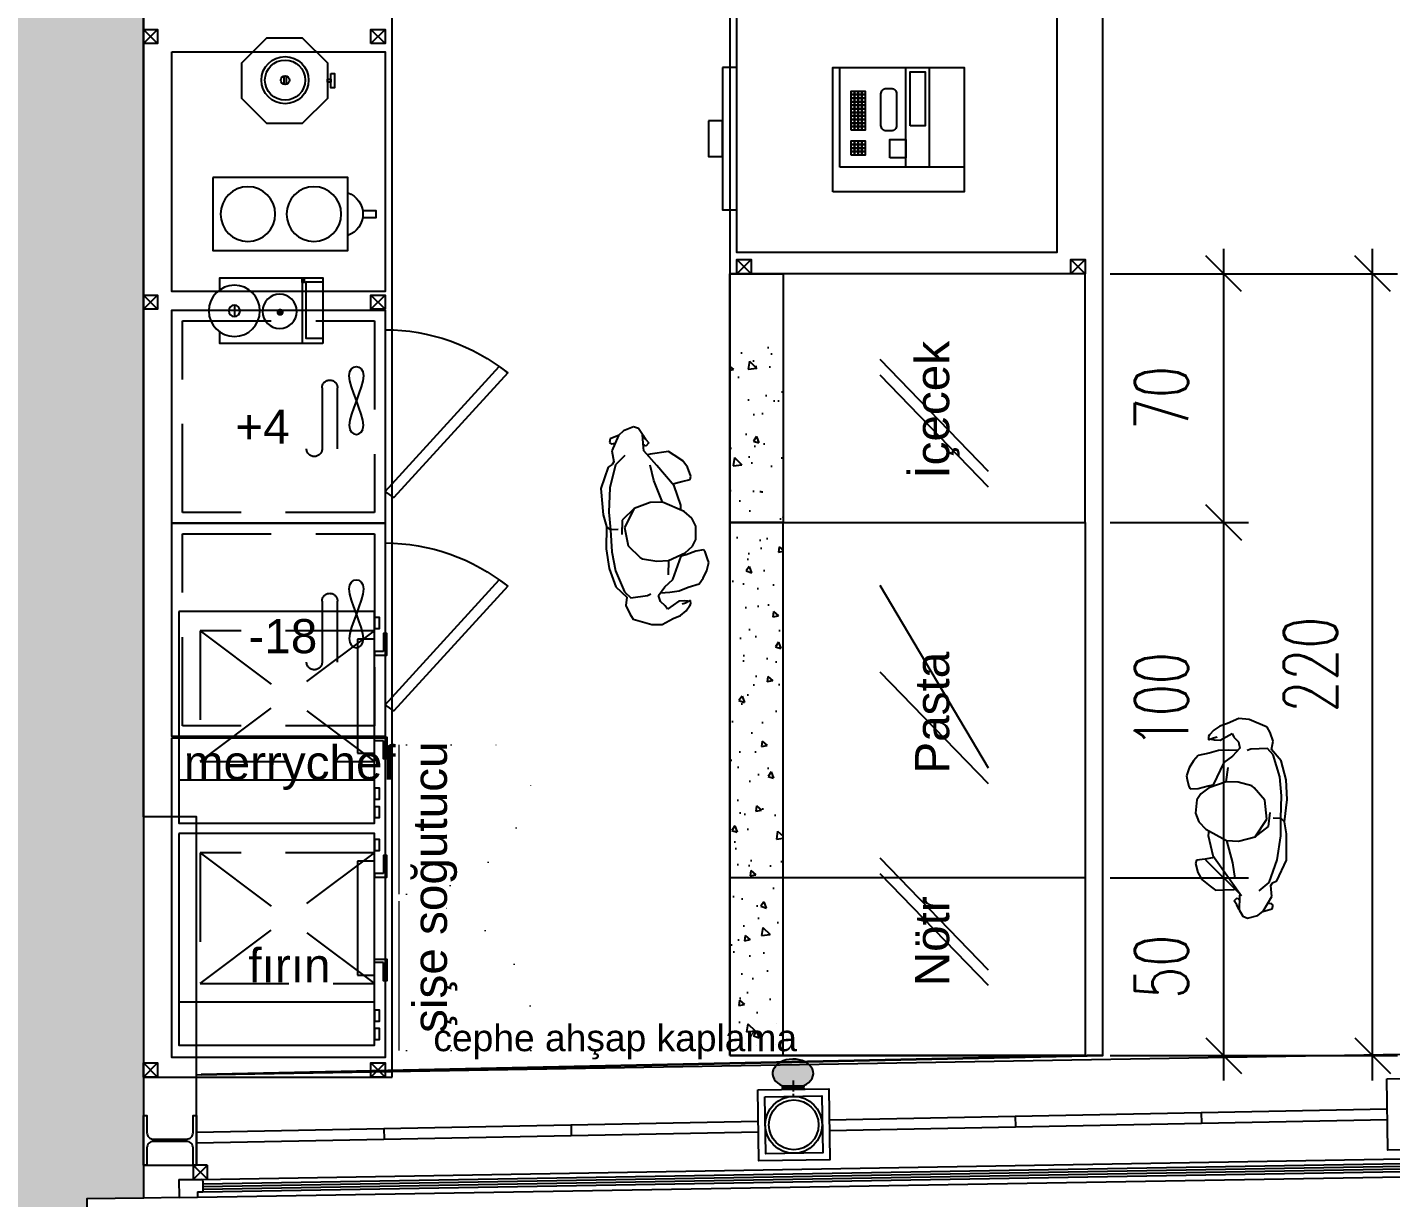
# Model space of a CAD drawing. Header units: centimetres. Extents: x -170347 to -168367, y -82915 to -78980.
# Drawn here: x -169873 to -169489.4, y -80119.8 to -79790.5 of the extents above; entities that cross this region are included whole.
import ezdxf

# ---------------------------------------------------------------- set-up
doc = ezdxf.new("R2010")
doc.units = ezdxf.units.CM
doc.header["$LTSCALE"] = 50
doc.header["$PDMODE"] = 34
for name, pattern in [('CENTER', [2, 1.25, -0.25, 0.25, -0.25]), ('DASHED', [0.75, 0.5, -0.25]), ('DOT', [0.25, 0, -0.25]), ('HIDDENX2', [19.05, 12.7, -6.35])]:
    doc.linetypes.add(name, pattern=pattern)
doc.layers.get('0').update_dxf_attribs({"color": 161, "lineweight": 35})
for name, color, linetype in [('-DWG_ANA', 7, 'Continuous'), ('14.022_PLAN_+51.00$0$YPM_DVR_GB 20cm', 56, 'Continuous'), ('255', 255, 'Continuous'), ('CAM', 134, 'Continuous'), ('FURN_LIGHTING', 3, 'Continuous'), ('GF$0$PROFILE', 5, 'Continuous'), ('GF$0$VIEW', 153, 'Continuous'), ('GF$0$WALL_SECTION', 1, 'Continuous'), ('GF$0$WIN_GLASS', 4, 'Continuous'), ('Kıtc-002 Çizgi', 7, 'Continuous'), ('Kıtc-006 Yazı 001', 1, 'Continuous'), ('Kıtc-040 Detay', 7, 'Continuous'), ('S2000-002 Çizgi', 7, 'Continuous'), ('tertip - peyzaj', 96, 'Continuous'), ('wall', 255, 'Continuous'), ('WOOD_CLADDING', 44, 'Continuous')]:
    doc.layers.add(name, color=color, linetype=linetype)
for name, color, linetype, lineweight in [('-DWG_DETAY1', 7, 'Continuous', 9), ('-DWG_DETAY4', 7, 'DOT', 18), ('ARK_AHŞAP', 45, 'Continuous', 15), ('ARK_MERDİVENLER', 133, 'Continuous', 5), ('gp_notlar', 6, 'Continuous', 35), ('HATCH DOSEME', 8, 'Continuous', 20)]:
    doc.layers.add(name, color=color, linetype=linetype, lineweight=lineweight)
doc.styles.add('GP_A_104_0.00_REV09$0$TRdimension', font='simplex.shx', dxfattribs={"width": 0.7})
doc.styles.get("Standard").update_dxf_attribs({"font": 'arial.ttf'})
doc.dimstyles.new('GP_A_104_0.00_REV09$0$tr-100', dxfattribs={"dimscale": 100, "dimtxt": 0.15, "dimasz": 0.1, "dimexe": 0.07, "dimexo": 0.07, "dimgap": 0.1, "dimtad": 1, "dimdec": 0, "dimrnd": 0.5, "dimzin": 0, "dimdsep": 46, "dimtxsty": 'GP_A_104_0.00_REV09$0$TRdimension', "dimblk": 'GP_A_104_0.00_REV09$0$_Oblique', "dimcen": 0.2, "dimdle": 0.07, "dimadec": 0, "dimazin": 0, "dimtfac": 1, "dimtdec": 0, "dimtmove": 2, "dimatfit": 3, "dimldrblk": 'GP_A_104_0.00_REV09$0$_Oblique', "dimfxl": 1, "dimtolj": 1, "dimtzin": 0, "dimarcsym": 0})

# ---------------------------------------------------------------- blocks, each defined once
blk = doc.blocks.new('cfcfcfcfc')
for p, q in [((220725.95, -32182.87), (220733.39, -32182.48)), ((220733.39, -32182.48), (220736.78, -32182.96)), ((220736.78, -32182.96), (220742.96, -32181.97)), ((220742.96, -32181.97), (220748.54, -32182.02)), ((220748.54, -32182.02), (220753.96, -32183.21)), ((220719.73, -32186.97), (220720.27, -32185.76)), ((220719.9, -32187.92), (220726.13, -32185.4)), ((220720.27, -32185.76), (220725.95, -32182.87)), ((220726.13, -32185.4), (220732.82, -32184.14)), ((220732.82, -32184.14), (220737.82, -32183.94)), ((220737.82, -32183.94), (220736.78, -32182.96)), ((220737.82, -32183.94), (220744.06, -32183.48)), ((220738.01, -32186.09), (220737.82, -32183.94)), ((220744.06, -32183.48), (220749.41, -32183.76)), ((220749.41, -32183.76), (220755.68, -32185.37)), ((220753.96, -32183.21), (220757.21, -32185.81)), ((220755.68, -32185.37), (220757.54, -32186.92)), ((220757.21, -32185.81), (220759.54, -32185.27)), ((220759.54, -32185.27), (220762.03, -32185.97)), ((220762.03, -32185.97), (220763.6, -32186.72)), ((220710.72, -32191.49), (220711.86, -32189.91)), ((220711.76, -32190.05), (220712.42, -32187.41)), ((220711.86, -32189.91), (220715.91, -32187.4)), ((220712.42, -32187.41), (220713.48, -32187.12)), ((220713.48, -32187.12), (220713.95, -32187.65)), ((220713.95, -32187.65), (220713.87, -32188.64)), ((220715.91, -32187.4), (220719.01, -32187.54)), ((220717.66, -32190.89), (220719.9, -32187.92)), ((220719.01, -32187.54), (220719.73, -32186.97)), ((220732.82, -32191.37), (220735.63, -32187.55)), ((220732.82, -32191.37), (220737.74, -32187.9)), ((220735.63, -32187.55), (220739.53, -32186.9)), ((220737.74, -32187.9), (220743.03, -32188.23)), ((220743.03, -32188.23), (220746.69, -32191.13)), ((220757.54, -32186.92), (220757.57, -32191.65)), ((220763.6, -32186.72), (220765.87, -32191.71)), ((220710.04, -32194.43), (220710.72, -32191.49)), ((220731.79, -32196.08), (220732.82, -32191.37)), ((220746.69, -32191.13), (220747.21, -32191.69)), ((220747.21, -32191.69), (220748.4, -32195.57)), ((220757.57, -32191.65), (220757.22, -32192.69)), ((220765.87, -32191.71), (220766.29, -32194.64)), ((220710.72, -32195.72), (220710.04, -32194.43)), ((220712.55, -32196.65), (220710.72, -32195.72)), ((220716.24, -32196.41), (220712.55, -32196.65)), ((220712.55, -32196.65), (220713.95, -32197.3)), ((220713.95, -32197.3), (220715.1, -32198.01)), ((220715.1, -32198.01), (220715.89, -32197.13)), ((220715.89, -32197.13), (220715.25, -32196.46)), ((220717.13, -32196.35), (220716.24, -32196.41)), ((220721.71, -32199.36), (220717.13, -32196.35)), ((220718.27, -32203.17), (220718.29, -32197.97)), ((220718.29, -32197.97), (220718.43, -32197.21)), ((220725.8, -32197.99), (220721.34, -32197.51)), ((220732.12, -32199.48), (220725.8, -32197.99)), ((220732.12, -32199.48), (220731.79, -32196.08)), ((220748.4, -32195.57), (220748.63, -32198.89)), ((220755.84, -32196.85), (220754.1, -32199.32)), ((220758, -32194.72), (220755.84, -32196.85)), ((220757.37, -32195.35), (220757.51, -32198.02)), ((220757.51, -32198.02), (220757.57, -32200.7)), ((220759.79, -32195.03), (220758, -32194.72)), ((220761.12, -32196.22), (220759.79, -32195.03)), ((220760.41, -32200.14), (220762.16, -32196.71)), ((220762.16, -32196.71), (220761.12, -32196.22)), ((220765.03, -32197.92), (220764.41, -32200.08)), ((220766.29, -32194.64), (220765.03, -32197.92)), ((220728.05, -32203.45), (220721.71, -32199.36)), ((220735.6, -32205.2), (220732.12, -32199.48)), ((220748.63, -32198.89), (220747.18, -32203.81)), ((220754.1, -32199.32), (220747.99, -32202.58)), ((220748.63, -32198.89), (220752.64, -32198.19)), ((220757.57, -32200.7), (220756.86, -32203.33)), ((220760.56, -32201.83), (220760.41, -32200.14)), ((220760.79, -32202.66), (220760.56, -32201.83)), ((220760.79, -32203.02), (220761.2, -32201.95)), ((220761.2, -32201.95), (220761.39, -32200.94)), ((220763.35, -32201.83), (220762.05, -32203.07)), ((220764.41, -32200.08), (220763.35, -32201.83)), ((220719.53, -32204.62), (220718.27, -32203.17)), ((220721.43, -32206.8), (220719.53, -32204.62)), ((220727.17, -32205.71), (220726.94, -32208.16)), ((220727.48, -32203.09), (220727.17, -32205.71)), ((220733.77, -32204.54), (220728.05, -32203.45)), ((220735.09, -32204.35), (220733.77, -32204.54)), ((220737.75, -32207.08), (220735.6, -32205.2)), ((220747.18, -32203.81), (220745.57, -32206.15)), ((220747.09, -32206.86), (220747.73, -32204.04)), ((220747.99, -32202.58), (220747.52, -32202.65)), ((220747.73, -32204.04), (220747.99, -32202.58)), ((220756.86, -32203.33), (220756.39, -32206.48)), ((220760.68, -32203.4), (220760.79, -32203.02)), ((220761.57, -32203.4), (220760.68, -32203.4)), ((220762.05, -32203.07), (220761.57, -32203.4)), ((220723.43, -32207.88), (220721.43, -32206.8)), ((220726.08, -32208.45), (220723.43, -32207.88)), ((220726.94, -32208.16), (220726.08, -32208.45)), ((220740.21, -32207.84), (220737.75, -32207.08)), ((220743.91, -32207.34), (220740.21, -32207.84)), ((220745.57, -32206.15), (220743.91, -32207.34)), ((220747.11, -32209.07), (220747.09, -32206.86)), ((220747.74, -32209.48), (220747.11, -32209.07)), ((220749.72, -32209.8), (220747.74, -32209.48)), ((220752.98, -32209.19), (220750.82, -32210.02)), ((220754.96, -32207.88), (220752.98, -32209.19)), ((220756.39, -32206.48), (220754.96, -32207.88)), ((220750.82, -32210.02), (220749.72, -32209.8))]:
    blk.add_line(p, q)
blk = doc.blocks.new('A$C7D3E0BDF')
at = {"layer": '255'}
h = blk.add_hatch(color=256, dxfattribs=at)
edge = h.paths.add_edge_path()
edge.add_ellipse((-4.45, 0), major_axis=(0, 5.75), ratio=0.703601, start_angle=-58.5636, end_angle=238.5636)
edge.add_line((-1, -3), (-1, 3))
h.paths.add_polyline_path([(-0.6, 0), (-1, 0), (-1, -3), (-0.6, -3)])
h.paths.add_polyline_path([(-0.4, 0), (-0.6, 0), (-0.6, -1.5), (-0.4, -1.5)])
h.paths.add_polyline_path([(0, 0), (-0.4, 0), (-0.4, -1.5), (-0.4, -3), (0, -3)])
h.paths.add_polyline_path([(0, 3), (-0.4, 3), (-0.4, 0), (0, 0)])
h.paths.add_polyline_path([(-0.4, 1.5), (-0.6, 1.5), (-0.6, 0), (-0.4, 0)])
h.paths.add_polyline_path([(-0.6, 1.5), (-0.6, 3), (-1, 3), (-1, 0), (-0.6, 0)])
at = {"layer": 'FURN_LIGHTING', "color": 253, "linetype": 'CENTER', "ltscale": 0.05}
blk.add_lwpolyline([(-2.5, 0), (2.5, 0)], dxfattribs=at)
at = {"layer": 'FURN_LIGHTING'}
for points in [[(-1, 3), (-0.6, 3), (-0.6, -3), (-1, -3)], [(-0.6, 1.5), (-0.4, 1.5), (-0.4, -1.5), (-0.6, -1.5)], [(-0.4, 3), (0, 3), (0, -3), (-0.4, -3)]]:
    blk.add_lwpolyline(points, close=True, dxfattribs=at)
blk.add_ellipse((-4.45, 0), major_axis=(0, 5.75), ratio=0.703601, start_param=-1.022128, end_param=4.16372, dxfattribs=at)
blk = doc.blocks.new('ghg')
at = {"layer": 'HATCH DOSEME'}
h = blk.add_hatch(dxfattribs=at)
h.set_pattern_fill('ANSI33', color=252, scale=2, style=0)
h.set_pattern_definition([(45, (13808.468, 1662.455), (-8.9802561, 8.9802561), []), (45, (13817.448, 1662.455), (-8.9802561, 8.9802561), [6.35, -3.175])])
h.paths.add_polyline_path([(-173688.59, -79435.97), (-173703.41, -79435.97), (-173703.41, -79450.97), (-173688.59, -79450.97)], flags=17)
edge = h.paths.add_edge_path()
edge.add_line((-173598.21, -79363), (-173447.7, -79362.76))
edge.add_line((-173447.7, -79362.76), (-173447.59, -79429.17))
edge.add_line((-173447.59, -79429.17), (-173608.59, -79429.17))
edge.add_line((-173608.59, -79429.17), (-173608.59, -79654.17))
edge.add_line((-173608.59, -79654.17), (-173688.59, -79654.17))
edge.add_line((-173688.59, -79654.17), (-173688.59, -79435.97))
edge.add_line((-173688.59, -79435.97), (-174228.41, -79435.97))
edge.add_line((-174228.41, -79435.97), (-174228.41, -80119.95))
edge.add_line((-174228.41, -80119.95), (-174244.35, -80120.13))
edge.add_line((-174244.35, -80120.13), (-174244.27, -80130.1))
edge.add_line((-174244.27, -80130.1), (-174281.27, -80130.39))
edge.add_line((-174281.27, -80130.39), (-174281.35, -80120.4))
edge.add_line((-174281.35, -80120.4), (-174299.85, -80120.53))
edge.add_line((-174299.85, -80120.53), (-174299.81, -80125.05))
edge.add_line((-174299.81, -80125.05), (-174302.84, -80125.07))
edge.add_line((-174302.84, -80125.07), (-174302.85, -80123.91))
edge.add_arc((-174302.98, -80123.88), 0.137, 346.9212, 501.7139)
edge.add_arc((-174305.75, -80121.69), 3.4, 204.2671, 321.7139, ccw=False)
edge.add_line((-174308.85, -80123.08), (-174310.35, -80123.09))
edge.add_arc((-174311.83, -80124.15), 1.83, 35.6871, 123.1606)
edge.add_line((-174312.83, -80122.62), (-174312.85, -80120.62))
edge.add_line((-174312.85, -80120.62), (-174317.85, -80120.49))
edge.add_line((-174317.85, -80120.49), (-174317.51, -80107.5))
edge.add_line((-174317.51, -80107.5), (-174312.51, -80107.63))
edge.add_line((-174312.51, -80107.63), (-174312.52, -80101.69))
edge.add_line((-174312.52, -80101.69), (-174304.4, -80101.67))
edge.add_line((-174304.4, -80101.67), (-174304.54, -80046.58))
edge.add_line((-174304.54, -80046.58), (-174295.54, -80046.56))
edge.add_line((-174295.54, -80046.56), (-174295.82, -79934.45))
edge.add_line((-174295.82, -79934.45), (-174270.82, -79934.39))
edge.add_line((-174270.82, -79934.39), (-174271.18, -79789.79))
edge.add_line((-174271.18, -79789.79), (-174296.18, -79789.85))
edge.add_line((-174296.18, -79789.85), (-174297.33, -79362.97))
edge.add_line((-174297.33, -79362.97), (-174003.49, -79361.79))
edge.add_line((-174003.49, -79361.79), (-173902.25, -79361.98))
edge.add_line((-173902.25, -79361.98), (-173598.21, -79363))
at = {"layer": 'GF$0$PROFILE'}
for p, q in [((-174210.41, -80110.67), (-174214.41, -80110.68)), ((-174214.41, -80110.68), (-174214.39, -80114.68)), ((-174214.41, -80110.68), (-174210.39, -80114.67)), ((-174210.39, -80110.67), (-174214.39, -80114.68)), ((-174210.39, -80114.67), (-174210.39, -80110.67)), ((-174210.39, -80114.67), (-174210.39, -80110.67)), ((-174218.39, -80114.74), (-174212.15, -80114.71)), ((-174218.39, -80114.74), (-174218.34, -80119.74)), ((-174214.39, -80114.68), (-174210.39, -80114.67)), ((-174211.65, -80115.21), (-174211.64, -80118.21)), ((-174218.37, -80119.74), (-174213.13, -80119.72)), ((-174213.14, -80118.22), (-174211.64, -80118.21)), ((-174213.14, -80118.22), (-174213.13, -80119.72))]:
    blk.add_line(p, q, dxfattribs=at)
blk.add_lwpolyline([(-174225.61, -80103.36), (-174216.21, -80103.35, 0.414214), (-174214.41, -80101.55), (-174214.41, -80096.68), (-174213.41, -80096.68), (-174213.41, -80110.68), (-174214.41, -80110.68), (-174214.41, -80105.8, 0.414214), (-174216.21, -80104), (-174225.61, -80104.01, 0.414214), (-174227.41, -80105.81), (-174227.41, -80110.68), (-174228.41, -80110.68), (-174228.41, -80096.68), (-174227.41, -80096.68), (-174227.41, -80101.56, 0.414214), (-174225.61, -80103.36)], format="xyb", dxfattribs=at)
for radius in [8, 7]:
    blk.add_circle((-174045.41, -80099.34), radius, dxfattribs=at)
blk.add_arc((-174212.15, -80115.21), 0.5, 0.3003, 90.3003, dxfattribs=at)
at = {"layer": 'GF$0$VIEW'}
for p, q in [((-174213.41, -80085.23), (-173702.55, -80076.51)), ((-174212.14, -80114.71), (-173703.89, -80106.04)), ((-174211.64, -80118.21), (-173704.24, -80109.55)), ((-174213.14, -80119.67), (-173702.72, -80111.03))]:
    blk.add_line(p, q, dxfattribs=at)
at = {"layer": 'GF$0$WALL_SECTION'}
for points in [[(-174228.41, -79435.97), (-174228.41, -80119.95), (-174244.35, -80120.13), (-174244.27, -80130.1), (-174281.27, -80130.39)], [(-174218.34, -80119.74), (-174228.41, -80119.95)]]:
    blk.add_lwpolyline(points, dxfattribs=at)
blk.add_lwpolyline([(-174228.41, -80012.68), (-174228.41, -80110.68), (-174213.41, -80110.68), (-174213.41, -80012.68)], close=True, dxfattribs=at)
at = {"layer": 'GF$0$WIN_GLASS'}
for p, q in [((-174211.65, -80115.9), (-173704.25, -80107.3)), ((-174211.64, -80116.65), (-173704.23, -80108.05)), ((-174211.64, -80117.4), (-173704.22, -80108.8))]:
    blk.add_line(p, q, dxfattribs=at)
at = {"layer": 'WOOD_CLADDING'}
for points in [[(-173878.56, -80086.44), (-173858.56, -80086.09), (-173858.21, -80106.09), (-173878.21, -80106.43)], [(-174055.55, -80089.51), (-174035.56, -80089.17), (-174035.21, -80109.16), (-174055.21, -80109.51)], [(-174053.52, -80091.48), (-174037.52, -80091.2), (-174037.24, -80107.2), (-174053.24, -80107.48)]]:
    blk.add_lwpolyline(points, close=True, dxfattribs=at)
for points in [[(-174035.41, -80097.93), (-173878.41, -80094.85)], [(-174035.35, -80100.93), (-173878.36, -80097.85)], [(-173983.07, -80096.9), (-173983.01, -80099.9)], [(-173930.74, -80095.87), (-173930.68, -80098.87)], [(-174213.41, -80101.42), (-174055.4, -80098.32)], [(-174213.41, -80104.42), (-174055.35, -80101.32)], [(-174160.74, -80100.38), (-174160.68, -80103.38)], [(-174108.07, -80099.35), (-174108.01, -80102.35)]]:
    blk.add_lwpolyline(points, dxfattribs=at)
at = {"layer": 'FURN_LIGHTING', "rotation": 270.9964554708736}
blk.add_blockref('A$C7D3E0BDF', (-174045.56, -80089.34), dxfattribs=at)
blk = doc.blocks.new('P_SHRUB_PLAN1')
at = {"color": 0}
for p in [(-0.001113, 0.449977), (-0.451367, 0.072169), (0.449141, 0.072169), (0.078279, -0.457477)]:
    blk.add_line(p, (-0.001113, -0.007223), dxfattribs=at)
for centre, radius, start, end in [((-0.193084, 0.281484), 0.052596, 139.742007, 258.747542), ((-0.121859, 0.323097), 0.11437, 184.618037, 228.21065), ((-0.133306, 0.189628), 0.146156, 25.248907, 95.393712), ((-0.210307, 0.098434), 0.245011, 31.371195, 75.036567), ((-0.08617, 0.345449), 0.105526, 36.289967, 99.624326), ((-0.171752, 0.221892), 0.237522, 44.076284, 73.379359), ((-0.08617, 0.283075), 0.105526, 36.289967, 99.624326), ((-0.171752, 0.159517), 0.237522, 44.076282, 73.379358), ((0.083944, 0.345449), 0.105526, 80.375674, 143.710034), ((0.169526, 0.221892), 0.237522, 106.620646, 135.923715), ((0.083944, 0.283075), 0.105526, 80.375674, 143.710034), ((0.169526, 0.159517), 0.237522, 106.620647, 135.923717), ((0.13108, 0.189628), 0.146156, 84.606282, 154.751105), ((0.208081, 0.098434), 0.245011, 104.963429, 148.628796), ((-0.363197, -0.029747), 0.105526, 116.289965, 179.624331), ((-0.256378, -0.135484), 0.237522, 124.076277, 153.379343), ((-0.333657, 0.137783), 0.105526, 160.375671, 223.710032), ((-0.197115, 0.20061), 0.237522, 186.620658, 215.923727), ((-0.30177, -0.040578), 0.105526, 116.289965, 179.624331), ((-0.194951, -0.146315), 0.237522, 124.076277, 153.379343), ((-0.27223, 0.126952), 0.105526, 160.375671, 223.710032), ((-0.135689, 0.189778), 0.237522, 186.620658, 215.923727), ((-0.217928, -0.103224), 0.146156, 105.248915, 175.393726), ((-0.141491, -0.194891), 0.245011, 111.371192, 155.03658), ((-0.172018, 0.157145), 0.146156, 164.606273, 234.751089), ((-0.068838, 0.21714), 0.245011, 184.963421, 228.628794), ((-0.136026, -0.117666), 0.146156, 105.248914, 175.393726), ((-0.059588, -0.209333), 0.245011, 111.371193, 155.036578), ((-0.090116, 0.142703), 0.146156, 164.606273, 234.751089), ((0.013064, 0.202698), 0.245011, 184.963421, 228.628793), ((-0.067742, -0.138818), 0.142476, 83.425939, 183.634578), ((-0.003596, -0.210194), 0.215548, 101.666457, 163.187794), ((-0.142279, 0.035543), 0.142476, 3.425938, 103.634574), ((-0.201432, -0.040023), 0.215548, 21.666462, 83.187793), ((-0.018716, 0.139225), 0.142476, 156.365422, 256.574061), ((0.065974, 0.184358), 0.215548, 176.812207, 238.33355), ((-0.133306, 0.106463), 0.146156, 25.248907, 95.393712), ((-0.210307, 0.015268), 0.245011, 31.371196, 75.036566), ((-0.089129, -0.024361), 0.051462, 114.225754, 255.127894), ((-0.048205, -0.012618), 0.071323, 150.439781, 228.669432), ((0.140053, 0.035543), 0.142476, 76.36542, 176.574065), ((0.13108, 0.106463), 0.146156, 84.606282, 154.751105), ((0.199206, -0.040023), 0.215548, 96.812207, 158.333538), ((0.208081, 0.015268), 0.245011, 104.96343, 148.628796), ((-0.0682, 0.184358), 0.215548, 301.666479, 3.187789), ((0.00137, -0.210194), 0.215548, 16.81221, 78.33354), ((0.065516, -0.138818), 0.142476, 356.365422, 96.57406), ((0.016489, 0.139225), 0.142476, 283.42594, 23.634579), ((-0.01529, 0.202698), 0.245011, 311.371195, 355.036565), ((0.057362, -0.209333), 0.245011, 24.963434, 68.628805), ((0.08789, 0.142703), 0.146156, 305.248914, 15.393715), ((0.1338, -0.117666), 0.146156, 4.606286, 74.751092), ((0.301709, 0.190722), 0.105526, 80.375678, 143.710037), ((0.387291, 0.067164), 0.237522, 106.620647, 135.923716), ((0.066612, 0.21714), 0.245011, 311.371194, 355.036565), ((0.139264, -0.194891), 0.245011, 24.963435, 68.628805), ((0.169792, 0.157145), 0.146156, 305.248912, 15.393715), ((0.215702, -0.103224), 0.146156, 4.606286, 74.751091), ((0.133462, 0.189778), 0.237522, 324.076301, 353.379371), ((0.192725, -0.146315), 0.237522, 26.620644, 55.923717), ((0.270004, 0.126952), 0.105526, 316.289968, 19.624329), ((0.299544, -0.040578), 0.105526, 0.375673, 63.710035), ((0.194889, 0.20061), 0.237522, 324.076301, 353.379371), ((0.331431, 0.137783), 0.105526, 316.289968, 19.624329), ((-0.313427, -0.136853), 0.052596, 139.742002, 258.747542), ((-0.242203, -0.09524), 0.11437, 184.618034, 228.210652), ((-0.204545, -0.154045), 0.052596, 139.742013, 258.747542), ((-0.13332, -0.112432), 0.11437, 184.618034, 228.210652), ((0.21135, -0.453117), 0.493926, 115.477216, 156.658502), ((-0.165763, -0.220475), 0.052127, 167.057738, 302.853249), ((-0.165763, -0.294973), 0.052127, 167.057722, 302.853249), ((-0.134783, -0.067401), 0.07947, 144.986544, 244.403375), ((-0.135765, -0.191093), 0.073192, 185.184482, 268.653962), ((-0.135765, -0.265591), 0.073192, 185.184493, 268.653962), ((0.026737, 0.008335), 0.228603, 187.575873, 215.894164), ((-0.105353, -0.171336), 0.070016, 138.874425, 278.976266), ((-0.044516, -0.137717), 0.114256, 173.753633, 244.097057), ((-0.204085, -0.009706), 0.215548, 286.81224, 348.333528), ((-0.132709, -0.073852), 0.142476, 266.36541, 6.574061), ((0.00897, -0.110067), 0.118428, 161.447682, 239.367231), ((-0.203223, -0.065698), 0.245011, 294.963439, 338.628814), ((-0.111556, -0.142136), 0.146156, 274.60628, 344.751092), ((0.289195, -0.029824), 0.386217, 185.400745, 208.139032), ((-0.188782, -0.1476), 0.245011, 294.96344, 338.628812), ((-0.097115, -0.224038), 0.146156, 274.60628, 344.751097), ((0.145335, -0.024825), 0.142476, 193.42593, 293.634586), ((0.190467, 0.059864), 0.215548, 211.666456, 273.187785), ((0.208808, 0.006954), 0.245011, 221.371199, 265.036558), ((0.148813, -0.096226), 0.146156, 215.248903, 285.393714), ((0.22325, -0.074948), 0.245011, 221.371198, 265.036558), ((0.163254, -0.178128), 0.146156, 215.248903, 285.393714), ((0.27683, -0.255539), 0.052596, 101.252458, 220.258004), ((0.348054, -0.297152), 0.11437, 131.789348, 175.381978), ((0.395831, 0.071846), 0.237522, 234.076263, 263.37936), ((0.333004, -0.064695), 0.105526, 226.28996, 289.624336), ((-0.140206, -0.20106), 0.237522, 296.620636, 325.923704), ((-0.034469, -0.30788), 0.105526, 270.375661, 333.710016), ((-0.129375, -0.262487), 0.237522, 296.620637, 325.923705), ((-0.023637, -0.369306), 0.105526, 270.375661, 333.710016), ((0.195888, -0.141798), 0.237522, 234.076264, 263.37936), ((0.133062, -0.27834), 0.105526, 226.289964, 289.624336), ((0.206719, -0.203225), 0.237522, 234.076265, 263.37936), ((0.143893, -0.339766), 0.105526, 226.289963, 289.624336)]:
    blk.add_arc(centre, radius, start, end, dxfattribs=at)
blk = doc.blocks.new('BİTKİ2')
at = {"xscale": 24.57000000000016, "yscale": 24.57000000000016, "zscale": 24.57000000000016}
for p in [(12.22, 22), (-8.9, 18.49), (17.49, 0.91), (-28.25, -6.13), (-3.62, -4.37), (8.7, -16.68), (-14.17, -21.95)]:
    blk.add_blockref('P_SHRUB_PLAN1', p, dxfattribs=at)
blk = doc.blocks.new('A$C14D17327')
at = {"layer": 'Kıtc-002 Çizgi', "color": 1, "elevation": 0}
blk.add_lwpolyline([(0, 4), (4, 4), (4, 0), (0, 0)], close=True, dxfattribs=at)
for points in [[(0, 4), (4, 0)], [(0, 0), (4, 4)]]:
    blk.add_lwpolyline(points, dxfattribs=at)
blk = doc.blocks.new('A$C290C7E64')
at = {"layer": 'Kıtc-002 Çizgi'}
for points in [[(0, 0), (35, 0), (35, 37), (0, 37)], [(7, 2), (35, 2), (35, 37), (7, 37)], [(18.58, 21.8), (33.83, 21.8), (33.83, 26.01), (18.58, 26.01)], [(9.63, 16.02), (14.71, 16.02), (14.71, 20.57), (9.63, 20.57)], [(10.34, 8.15), (11.34, 8.15), (11.34, 9.15), (10.34, 9.15)], [(10.34, 7.15), (11.34, 7.15), (11.34, 8.15), (10.34, 8.15)], [(11.34, 8.15), (12.34, 8.15), (12.34, 9.15), (11.34, 9.15)], [(11.34, 7.15), (12.34, 7.15), (12.34, 8.15), (11.34, 8.15)], [(12.34, 8.15), (13.34, 8.15), (13.34, 9.15), (12.34, 9.15)], [(12.34, 7.15), (13.34, 7.15), (13.34, 8.15), (12.34, 8.15)], [(13.34, 8.15), (14.34, 8.15), (14.34, 9.15), (13.34, 9.15)], [(13.34, 7.15), (14.34, 7.15), (14.34, 8.15), (13.34, 8.15)], [(17.37, 8.15), (18.37, 8.15), (18.37, 9.15), (17.37, 9.15)], [(17.37, 7.15), (18.37, 7.15), (18.37, 8.15), (17.37, 8.15)], [(18.37, 8.15), (19.37, 8.15), (19.37, 9.15), (18.37, 9.15)], [(18.37, 7.15), (19.37, 7.15), (19.37, 8.15), (18.37, 8.15)], [(19.37, 8.15), (20.37, 8.15), (20.37, 9.15), (19.37, 9.15)], [(19.37, 7.15), (20.37, 7.15), (20.37, 8.15), (19.37, 8.15)], [(20.37, 8.15), (21.37, 8.15), (21.37, 9.15), (20.37, 9.15)], [(20.37, 7.15), (21.37, 7.15), (21.37, 8.15), (20.37, 8.15)], [(21.37, 8.15), (22.37, 8.15), (22.37, 9.15), (21.37, 9.15)], [(21.37, 7.15), (22.37, 7.15), (22.37, 8.15), (21.37, 8.15)], [(22.37, 8.15), (23.37, 8.15), (23.37, 9.15), (22.37, 9.15)], [(22.37, 7.15), (23.37, 7.15), (23.37, 8.15), (22.37, 8.15)], [(23.37, 8.15), (24.37, 8.15), (24.37, 9.15), (23.37, 9.15)], [(23.37, 7.15), (24.37, 7.15), (24.37, 8.15), (23.37, 8.15)], [(24.37, 8.15), (25.37, 8.15), (25.37, 9.15), (24.37, 9.15)], [(24.37, 7.15), (25.37, 7.15), (25.37, 8.15), (24.37, 8.15)], [(25.37, 8.15), (26.37, 8.15), (26.37, 9.15), (25.37, 9.15)], [(25.37, 7.15), (26.37, 7.15), (26.37, 8.15), (25.37, 8.15)], [(26.37, 8.15), (27.37, 8.15), (27.37, 9.15), (26.37, 9.15)], [(26.37, 7.15), (27.37, 7.15), (27.37, 8.15), (26.37, 8.15)], [(27.37, 8.15), (28.37, 8.15), (28.37, 9.15), (27.37, 9.15)], [(27.37, 7.15), (28.37, 7.15), (28.37, 8.15), (27.37, 8.15)], [(10.34, 6.15), (11.34, 6.15), (11.34, 7.15), (10.34, 7.15)], [(10.34, 5.15), (11.34, 5.15), (11.34, 6.15), (10.34, 6.15)], [(11.34, 6.15), (12.34, 6.15), (12.34, 7.15), (11.34, 7.15)], [(11.34, 5.15), (12.34, 5.15), (12.34, 6.15), (11.34, 6.15)], [(12.34, 6.15), (13.34, 6.15), (13.34, 7.15), (12.34, 7.15)], [(12.34, 5.15), (13.34, 5.15), (13.34, 6.15), (12.34, 6.15)], [(13.34, 6.15), (14.34, 6.15), (14.34, 7.15), (13.34, 7.15)], [(13.34, 5.15), (14.34, 5.15), (14.34, 6.15), (13.34, 6.15)], [(17.37, 6.15), (18.37, 6.15), (18.37, 7.15), (17.37, 7.15)], [(17.37, 5.15), (18.37, 5.15), (18.37, 6.15), (17.37, 6.15)], [(18.37, 6.15), (19.37, 6.15), (19.37, 7.15), (18.37, 7.15)], [(18.37, 5.15), (19.37, 5.15), (19.37, 6.15), (18.37, 6.15)], [(19.37, 6.15), (20.37, 6.15), (20.37, 7.15), (19.37, 7.15)], [(19.37, 5.15), (20.37, 5.15), (20.37, 6.15), (19.37, 6.15)], [(20.37, 6.15), (21.37, 6.15), (21.37, 7.15), (20.37, 7.15)], [(20.37, 5.15), (21.37, 5.15), (21.37, 6.15), (20.37, 6.15)], [(21.37, 6.15), (22.37, 6.15), (22.37, 7.15), (21.37, 7.15)], [(21.37, 5.15), (22.37, 5.15), (22.37, 6.15), (21.37, 6.15)], [(22.37, 6.15), (23.37, 6.15), (23.37, 7.15), (22.37, 7.15)], [(22.37, 5.15), (23.37, 5.15), (23.37, 6.15), (22.37, 6.15)], [(23.37, 6.15), (24.37, 6.15), (24.37, 7.15), (23.37, 7.15)], [(23.37, 5.15), (24.37, 5.15), (24.37, 6.15), (23.37, 6.15)], [(24.37, 6.15), (25.37, 6.15), (25.37, 7.15), (24.37, 7.15)], [(24.37, 5.15), (25.37, 5.15), (25.37, 6.15), (24.37, 6.15)], [(25.37, 6.15), (26.37, 6.15), (26.37, 7.15), (25.37, 7.15)], [(25.37, 5.15), (26.37, 5.15), (26.37, 6.15), (25.37, 6.15)], [(26.37, 6.15), (27.37, 6.15), (27.37, 7.15), (26.37, 7.15)], [(26.37, 5.15), (27.37, 5.15), (27.37, 6.15), (26.37, 6.15)], [(27.37, 6.15), (28.37, 6.15), (28.37, 7.15), (27.37, 7.15)], [(27.37, 5.15), (28.37, 5.15), (28.37, 6.15), (27.37, 6.15)]]:
    blk.add_lwpolyline(points, close=True, dxfattribs=at)
for points in [[(7, 27.23), (35, 27.23)], [(7, 20.57), (35, 20.57)]]:
    blk.add_lwpolyline(points, dxfattribs=at)
blk.add_lwpolyline([(18.68, 13.56), (27.6, 13.56, 0.414214), (29.1, 15.06), (29.1, 16.45, 0.414214), (27.6, 17.95), (18.68, 17.95, 0.414214), (17.18, 16.45), (17.18, 15.06, 0.414214)], format="xyb", close=True, dxfattribs=at)
blk = doc.blocks.new('A$C470016F2')
at = {"layer": 'Kıtc-002 Çizgi'}
for points in [[(25, 8), (15, 8), (15, 4), (25, 4)], [(40, 4), (0, 4), (0, 0), (40, 0)]]:
    blk.add_lwpolyline(points, close=True, dxfattribs=at)
blk = doc.blocks.new('A$C3DDB3116')
at = {"layer": 'Kıtc-002 Çizgi'}
blk.add_lwpolyline([(0, 45.94), (20.5, 45.94), (20.5, 7.94), (0, 7.94), (0, 45.94)], dxfattribs=at)
blk.add_lwpolyline([(9.32, 3.72), (11.18, 3.72), (11.18, 0), (9.32, 0)], close=True, dxfattribs=at)
for centre in [(10.25, 36.07), (10.25, 17.5)]:
    blk.add_circle(centre, 7.7, dxfattribs=at)
blk.add_arc((10.25, 10.08), 6.37, 199.6345, 340.3655, dxfattribs=at)
blk = doc.blocks.new('A$C59BC7357')
at = {"layer": 'Kıtc-002 Çizgi'}
for p, q in [((15.13, 11.88), (15.13, 14.55)), ((15.69, 14.55), (15.69, 11.87))]:
    blk.add_line(p, q, dxfattribs=at)
blk.add_lwpolyline([(28.96, 18.92), (28.96, 7.84), (21.12, 0), (10.04, 0), (2.2, 7.84), (2.2, 18.92), (10.04, 26.76), (21.12, 26.76), (28.96, 18.92)], dxfattribs=at)
for points in [[(1.1, 11.18), (0, 11.18), (0, 15.58), (1.1, 15.58)], [(2.2, 12.95), (1.1, 12.95), (1.1, 13.81), (2.2, 13.81)]]:
    blk.add_lwpolyline(points, close=True, dxfattribs=at)
for radius in [7.38, 6.28, 1.37]:
    blk.add_circle((15.43, 13.21), radius, dxfattribs=at)
blk = doc.blocks.new('A$C37970E4B')
at = {"layer": 'Kıtc-002 Çizgi', "linetype": 'HIDDENX2', "ltscale": 10}
blk.add_line((47.35, 58.54), (47.35, 3.54), dxfattribs=at)
at = {"layer": 'Kıtc-002 Çizgi', "linetype": 'DASHED'}
for p, q in [((5.44, 52.59), (42.17, 3.54)), ((42.17, 52.59), (5.44, 3.54))]:
    blk.add_line(p, q, dxfattribs=at)
at = {"layer": 'Kıtc-002 Çizgi'}
for points in [[(0, 58.54), (59.5, 58.54), (59.5, 3.54), (0, 3.54)], [(1.67, 3.54), (4.73, 3.54), (4.73, 2.12), (1.67, 2.12)], [(49.71, 3.53), (52.78, 3.53), (52.78, 2.12), (49.71, 2.12)], [(54.9, 3.53), (57.96, 3.53), (57.96, 2.12), (54.9, 2.12)]]:
    blk.add_lwpolyline(points, close=True, dxfattribs=at)
at = {"layer": 'Kıtc-002 Çizgi', "linetype": 'DASHED'}
blk.add_lwpolyline([(5.44, 52.59), (42.17, 52.59), (42.17, 3.54), (5.44, 3.54)], close=True, dxfattribs=at)
at = {"layer": 'Kıtc-002 Çizgi', "linetype": 'HIDDENX2', "ltscale": 10}
blk.add_lwpolyline([(7.79, 8.25), (39.81, 8.25), (39.81, 3.54), (7.79, 3.54)], close=True, dxfattribs=at)
at = {"layer": 'Kıtc-002 Çizgi'}
for points in [[(11.27, 0), (6.14, 0), (6.15, 1), (11.27, 1)], [(11.27, 1), (11.27, 3.53), (12.27, 3.53), (12.27, 0), (11.27, 0)], [(36.33, 1), (36.33, 3.53), (35.33, 3.53), (35.33, 0), (36.33, 0)], [(36.33, 0), (41.46, 0), (41.45, 1), (36.33, 1)]]:
    blk.add_lwpolyline(points, dxfattribs=at)
blk = doc.blocks.new('A$C39462D4E')
at = {"layer": '-DWG_ANA', "color": 0}
blk.add_lwpolyline([(0, 90), (60, 90), (60, 0), (0, 0)], close=True, dxfattribs=at)
at = {"layer": '-DWG_DETAY1', "color": 0}
for p, q in [((64, 46), (64, 88)), ((64, 2), (64, 44))]:
    blk.add_line(p, q, dxfattribs=at)
at = {"layer": '-DWG_DETAY4', "color": 0}
for points in [[(66, 88), (101, 88, -0.454885), (66, 46.03, -0.414214)], [(66, 2), (101, 2, 0.454885), (66, 43.97, 0.414214)]]:
    blk.add_lwpolyline(points, format="xyb", dxfattribs=at)
blk = doc.blocks.new('A$C02B42A58')
at = {"layer": 'Kıtc-002 Çizgi'}
for points in [[(60, 0), (60, 60), (0, 60), (0, 0)], [(94.56, 17.64), (62.44, 52.78), (60, 51.03), (92.13, 15.89)]]:
    blk.add_lwpolyline(points, close=True, dxfattribs=at)
at = {"layer": 'Kıtc-002 Çizgi', "linetype": 'DASHED'}
blk.add_lwpolyline([(57, 3), (57, 57), (3, 57), (3, 3)], close=True, dxfattribs=at)
for points in [[(42.28, 21.86), (42.28, 39.03, 1), (37.93, 39.03)], [(46.62, 39.03), (46.62, 21.86, -1), (42.28, 21.86)]]:
    blk.add_lwpolyline(points, format="xyb", dxfattribs=at)
at = {"layer": 'Kıtc-002 Çizgi', "linetype": 'DASHED', "ltscale": 0.1}
blk.add_lwpolyline([(53.93, 18.47), (53.76, 19.93), (53.31, 21.63), (52.67, 23.49), (51.93, 25.44), (51.2, 27.39), (50.56, 29.25), (50.1, 30.96), (49.93, 32.41), (50.1, 33.56), (50.56, 34.37), (51.2, 34.86), (51.93, 35.03), (52.67, 34.86), (53.31, 34.37), (53.76, 33.56), (53.93, 32.41), (53.76, 30.96), (53.31, 29.25), (52.67, 27.39), (51.93, 25.44), (51.2, 23.49), (50.56, 21.63), (50.1, 19.93), (49.93, 18.47), (50.1, 17.33), (50.56, 16.51), (51.2, 16.02), (51.93, 15.86), (52.67, 16.02), (53.31, 16.51), (53.76, 17.33)], close=True, dxfattribs=at)
at = {"layer": 'Kıtc-002 Çizgi'}
blk.add_arc((60, 60.53), 55, 270, 308.867, dxfattribs=at)
blk = doc.blocks.new('A$C1C4536AD')
at = {"layer": 'Kıtc-002 Çizgi'}
for points in [[(0, 29), (0, 0), (18.5, 0)], [(3.39, 29), (0, 29), (0, 26.84)], [(18.5, 26.95), (18.5, 29), (15.2, 29)], [(18.5, 0), (18.5, 29)], [(7.82, 24.81), (10.92, 24.88)], [(0, 5.79), (18.5, 5.79)], [(1.26, 0), (1.26, 4.77), (16.97, 4.77), (16.97, 0)]]:
    blk.add_lwpolyline(points, dxfattribs=at)
at = {"layer": 'Kıtc-002 Çizgi', "const_width": 1}
blk.add_lwpolyline([(9.18, 12.02, 1), (10.18, 12.02, 1)], format="xyb", close=True, dxfattribs=at)
at = {"layer": 'Kıtc-002 Çizgi'}
blk.add_lwpolyline([(0.33, 5.24), (1.35, 5.24), (1.35, 5.79), (0.33, 5.79)], close=True, dxfattribs=at)
for centre, radius in [((9.3, 24.88), 7.2), ((9.3, 24.88), 1.6), ((9.43, 12.15), 4.82)]:
    blk.add_circle(centre, radius, dxfattribs=at)
blk = doc.blocks.new('GP_A_104_0.00_REV09$0$_Oblique')
at = {"color": 0, "linetype": 'ByBlock', "lineweight": -2}
blk.add_line((-0.5, -0.5), (0.5, 0.5), dxfattribs=at)
blk = doc.blocks.new('*D31')
at = {"layer": 'Defpoints', "color": 0, "ltscale": 100, "transparency": 16777216}
for p in [(-169575.33, -79859.86), (-169575.33, -79929.86), (-169536.37, -79929.86)]:
    blk.add_point(p, dxfattribs=at)
at = {"layer": 'gp_notlar', "color": 0, "lineweight": -2, "ltscale": 100, "transparency": 16777216}
for p, q in [((-169536.37, -79852.86), (-169536.37, -79936.86)), ((-169568.33, -79859.86), (-169529.37, -79859.86)), ((-169568.33, -79929.86), (-169529.37, -79929.86))]:
    blk.add_line(p, q, dxfattribs=at)
at = {"layer": 'gp_notlar', "color": 0, "lineweight": -2, "ltscale": 100, "transparency": 16777216, "xscale": 10, "yscale": 10, "zscale": 10}
for p, rotation in [((-169536.37, -79859.86), 90), ((-169536.37, -79929.86), 270)]:
    blk.add_blockref('GP_A_104_0.00_REV09$0$_Oblique', p, dxfattribs=dict(at, rotation=rotation))
at = {"layer": 'gp_notlar', "color": 0, "ltscale": 100, "transparency": 16777216, "insert": (-169553.87, -79894.86), "char_height": 15, "attachment_point": 5, "rotation": 90, "style": 'GP_A_104_0.00_REV09$0$TRdimension', "bg_fill": 3, "box_fill_scale": 1.1, "bg_fill_color": 256, "bg_fill_true_color": 13158600, "bg_fill_transparency": 0}
blk.add_mtext('\\A1;70', dxfattribs=at)
blk = doc.blocks.new('*D32')
at = {"layer": 'Defpoints', "color": 0, "ltscale": 100, "transparency": 16777216}
for p in [(-169575.33, -79929.86), (-169575.33, -80029.86), (-169536.37, -80029.86)]:
    blk.add_point(p, dxfattribs=at)
at = {"layer": 'gp_notlar', "color": 0, "lineweight": -2, "ltscale": 100, "transparency": 16777216}
for p, q in [((-169536.37, -79922.86), (-169536.37, -80036.86)), ((-169568.33, -79929.86), (-169529.37, -79929.86)), ((-169568.33, -80029.86), (-169529.37, -80029.86))]:
    blk.add_line(p, q, dxfattribs=at)
at = {"layer": 'gp_notlar', "color": 0, "lineweight": -2, "ltscale": 100, "transparency": 16777216, "xscale": 10, "yscale": 10, "zscale": 10}
for p, rotation in [((-169536.37, -79929.86), 90), ((-169536.37, -80029.86), 270)]:
    blk.add_blockref('GP_A_104_0.00_REV09$0$_Oblique', p, dxfattribs=dict(at, rotation=rotation))
at = {"layer": 'gp_notlar', "color": 0, "ltscale": 100, "transparency": 16777216, "insert": (-169553.87, -79979.86), "char_height": 15, "attachment_point": 5, "rotation": 90, "style": 'GP_A_104_0.00_REV09$0$TRdimension', "bg_fill": 3, "box_fill_scale": 1.1, "bg_fill_color": 256, "bg_fill_true_color": 13158600, "bg_fill_transparency": 0}
blk.add_mtext('\\A1;100', dxfattribs=at)
blk = doc.blocks.new('*D33')
at = {"layer": 'Defpoints', "color": 0, "ltscale": 100, "transparency": 16777216}
for p in [(-169575.33, -80029.86), (-169575.33, -80079.86), (-169536.37, -80079.86)]:
    blk.add_point(p, dxfattribs=at)
at = {"layer": 'gp_notlar', "color": 0, "lineweight": -2, "ltscale": 100, "transparency": 16777216}
for p, q in [((-169536.37, -80022.86), (-169536.37, -80086.86)), ((-169568.33, -80029.86), (-169529.37, -80029.86)), ((-169568.33, -80079.86), (-169529.37, -80079.86))]:
    blk.add_line(p, q, dxfattribs=at)
at = {"layer": 'gp_notlar', "color": 0, "lineweight": -2, "ltscale": 100, "transparency": 16777216, "xscale": 10, "yscale": 10, "zscale": 10}
for p, rotation in [((-169536.37, -80029.86), 90), ((-169536.37, -80079.86), 270)]:
    blk.add_blockref('GP_A_104_0.00_REV09$0$_Oblique', p, dxfattribs=dict(at, rotation=rotation))
at = {"layer": 'gp_notlar', "color": 0, "ltscale": 100, "transparency": 16777216, "insert": (-169553.87, -80054.86), "char_height": 15, "attachment_point": 5, "rotation": 90, "style": 'GP_A_104_0.00_REV09$0$TRdimension', "bg_fill": 3, "box_fill_scale": 1.1, "bg_fill_color": 256, "bg_fill_true_color": 13158600, "bg_fill_transparency": 0}
blk.add_mtext('\\A1;50', dxfattribs=at)
blk = doc.blocks.new('*D35')
at = {"color": 0, "lineweight": -2, "ltscale": 100, "transparency": 16777216}
for p, q in [((-169494.45, -80086.86), (-169494.45, -79852.86)), ((-169568.33, -79859.86), (-169487.45, -79859.86)), ((-169563.33, -80079.86), (-169487.45, -80079.86))]:
    blk.add_line(p, q, dxfattribs=at)
at = {"layer": 'Defpoints', "color": 0, "ltscale": 100, "transparency": 16777216}
for p in [(-169575.33, -79859.86), (-169494.45, -79859.86), (-169570.33, -80079.86)]:
    blk.add_point(p, dxfattribs=at)
at = {"color": 0, "lineweight": -2, "ltscale": 100, "transparency": 16777216, "xscale": 10, "yscale": 10, "zscale": 10}
for p, rotation in [((-169494.45, -79859.86), 90), ((-169494.45, -80079.86), 270)]:
    blk.add_blockref('GP_A_104_0.00_REV09$0$_Oblique', p, dxfattribs=dict(at, rotation=rotation))
at = {"color": 0, "ltscale": 100, "transparency": 16777216, "insert": (-169511.95, -79969.86), "char_height": 15, "attachment_point": 5, "rotation": 90, "style": 'GP_A_104_0.00_REV09$0$TRdimension', "bg_fill": 3, "box_fill_scale": 1.1, "bg_fill_color": 256, "bg_fill_true_color": 13158600, "bg_fill_transparency": 0}
blk.add_mtext('\\A1;220', dxfattribs=at)

msp = doc.modelspace()

# ---------------------------------------------------------------- hatches: boundary and pattern name
at = {"layer": 'S2000-002 Çizgi'}
h = msp.add_hatch(dxfattribs=at)
h.set_pattern_fill('AR-CONC', color=256, scale=0.1, angle=630, style=0)
h.set_pattern_definition([(320, (-162350.365, -78659.78), (-1.59391, -18.218467), [1.905, -20.955]), (265, (-162350.365, -78659.78), (19.105685, 3.52434), [1.524, -16.76406]), (10.45144, (-162350.498, -78661.298), (17.511775, -14.694125), [1.619, -17.809024]), (316.1842, (-162345.285, -78659.78), (-4.20423, -27.107904), [2.8575, -31.4325]), (6.63556, (-162345.636, -78662.038), (24.74261, -23.74041), [2.4285, -26.71356]), (261.18415, (-162345.285, -78659.78), (24.74261, -23.74041), [2.286, -25.14597]), (291, (-162346.555, -78662.32), (-10.22652, -15.16144), [1.905, -20.955]), (236, (-162346.555, -78662.32), (18.418797, -6.180203), [1.524, -16.764]), (341.45144, (-162347.408, -78663.583), (8.192277, -21.34164), [1.619, -17.808994]), (307.5, (-162350.3655, -78659.7794), (8.455504, -0.3088603), [0, -16.5608, 0, -17.018, 0, -16.8275]), (277.5, (-162350.3655, -78659.779), (10.018057, -6.681966), [0, -9.7028, 0, -16.1798, 0, -6.4135]), (237.5, (-162350.3655, -78654.115), (-0.5728744, -13.5590595), [0, -6.35, 0, -19.812, 0, -26.289]), (227.5, (-162350.365, -78651.575), (2.54265, -14.812918), [0, -8.255, 0, -13.1572, 0, -18.669])])
h.paths.add_polyline_path([(-169675.33, -79879.86), (-169660.33, -79879.86), (-169660.33, -80079.86), (-169675.33, -80079.86)])

# ---------------------------------------------------------------- linework, layer by layer
at = {"layer": '-DWG_ANA', "color": 0}
msp.add_lwpolyline([(-169832.33, -79797.44), (-169772.33, -79797.44), (-169772.33, -79864.88), (-169832.33, -79864.88)], close=True, dxfattribs=at)
at = {"layer": '14.022_PLAN_+51.00$0$YPM_DVR_GB 20cm'}
msp.add_line((-169840.33, -80012.68), (-169840.33, -79435.97), dxfattribs=at)
at = {"layer": 'ARK_AHŞAP'}
msp.add_line((-169840.33, -80013.33), (-169840.33, -79435.97), dxfattribs=at)
at = {"layer": 'CAM'}
for p, q in [((-169633.14, -79883.96), (-169602.64, -79915.41)), ((-169633.14, -79888.34), (-169602.64, -79919.79)), ((-169633.14, -79947.49), (-169602.64, -79998.94)), ((-169633.14, -79971.88), (-169602.64, -80003.33)), ((-169633.14, -80024.25), (-169602.64, -80055.7)), ((-169633.14, -80028.63), (-169602.64, -80060.08))]:
    msp.add_line(p, q, dxfattribs=at)
at = {"layer": 'gp_notlar', "color": 1, "ltscale": 100}
msp.add_line((-169570.33, -80079.86), (-169824.07, -80085.23), dxfattribs=at)
at = {"layer": 'S2000-002 Çizgi'}
msp.add_line((-169575.33, -80029.86), (-169675.33, -80029.86), dxfattribs=at)
at = {"layer": 'S2000-002 Çizgi', "color": 42}
msp.add_lwpolyline([(-169770.33, -80085.88), (-169770.33, -79436.88), (-169840.33, -79436.88), (-169840.33, -80085.88)], close=True, dxfattribs=at)
for points in [[(-169675.33, -79499.86), (-169675.33, -80079.86)], [(-169675.33, -80079.86), (-169570.33, -80079.86), (-169570.33, -79499.86), (-169675.33, -79499.86)]]:
    msp.add_lwpolyline(points, dxfattribs=at)
at = {"layer": 'S2000-002 Çizgi'}
for points in [[(-169583.33, -79706.86), (-169583.33, -79853.86), (-169673.33, -79853.86), (-169673.33, -79706.86)], [(-169675.33, -79929.86), (-169575.33, -79929.86), (-169575.33, -79859.86), (-169675.33, -79859.86)], [(-169660.33, -79929.86), (-169675.33, -79929.86), (-169675.33, -79859.86), (-169660.33, -79859.86)]]:
    msp.add_lwpolyline(points, close=True, dxfattribs=at)
for points in [[(-169675.33, -80079.86), (-169675.33, -79929.86), (-169575.33, -79929.86), (-169575.33, -80079.86), (-169675.33, -80079.86)], [(-169660.33, -80079.86), (-169660.33, -79929.86), (-169575.33, -79929.86), (-169575.33, -80079.86), (-169675.33, -80079.86)], [(-169575.33, -80009.86), (-169575.33, -80079.86), (-169675.33, -80079.86)], [(-169575.33, -80009.86), (-169575.33, -80079.86), (-169675.33, -80079.86)]]:
    msp.add_lwpolyline(points, dxfattribs=at)

# ---------------------------------------------------------------- block references
at = {"rotation": 90}
msp.add_blockref('A$C470016F2', (-169673.33, -79841.86), dxfattribs=at)
at = {"layer": 'gp_notlar', "color": 1}
msp.add_blockref('ghg', (4388.08, 0), dxfattribs=at)
at = {"layer": 'Kıtc-002 Çizgi', "xscale": 0.8999999999996362, "yscale": 0.8999999999996362, "zscale": 0.8999999999996362, "rotation": 180}
msp.add_blockref('A$C59BC7357', (-169786.57, -79793.52), dxfattribs=at)
at = {"layer": 'Kıtc-002 Çizgi', "xscale": -1}
for name, p, rotation in [('A$C290C7E64', (-169646.34, -79836.86), 270), ('A$C3DDB3116', (-169774.83, -79832.84), 90), ('A$C1C4536AD', (-169789.83, -79861.03), 90), ('A$C02B42A58', (-169832.33, -79870.1), 180), ('A$C02B42A58', (-169832.33, -79930.1), 180), ('A$C37970E4B', (-169771.79, -79954.93), 90), ('A$C37970E4B', (-169771.79, -80017.38), 90)]:
    msp.add_blockref(name, p, dxfattribs=dict(at, rotation=rotation))
at = {"layer": 'Kıtc-040 Detay', "rotation": 90}
for p in [(-169836.33, -79795.12, 0), (-169772.33, -79795.12, 0), (-169669.33, -79859.86, 0), (-169575.33, -79859.86, 0), (-169836.33, -79869.88, 0), (-169772.33, -79869.88, 0), (-169836.33, -80085.88, 0), (-169772.33, -80085.88, 0)]:
    msp.add_blockref('A$C14D17327', p, dxfattribs=at)
at = {"layer": 'Kıtc-040 Detay'}
msp.add_blockref('A$C39462D4E', (-169832.33, -80080.43), dxfattribs=at)
at = {"layer": 'tertip - peyzaj', "xscale": 0.5, "yscale": 0.5, "zscale": 0.5, "rotation": 300.518085883834}
msp.add_blockref('BİTKİ2', (-169835.89, -80143.25), dxfattribs=at)
at = {"layer": 'wall', "xscale": -1}
for p, rotation in [((-232489.84, 134123.08), 98.05070458964246), ((-128557.32, -299291.48), 272.2859778915842)]:
    msp.add_blockref('cfcfcfcfc', p, dxfattribs=dict(at, rotation=rotation))

# ---------------------------------------------------------------- texts
at = {"layer": 'ARK_MERDİVENLER'}
msp.add_text('cephe ahşap kaplama', height=7.488, dxfattribs=at).set_placement((-169758.73, -80078.62))
at = {"layer": 'Kıtc-006 Yazı 001'}
for s, p in [('İçecek', (-169613.59, -79917.53)), ('Pasta', (-169613.59, -80000.53)), ('şişe soğutucu', (-169754.91, -80073.48)), ('Nötr', (-169613.59, -80060.37))]:
    msp.add_text(s, height=9.6, rotation=90, dxfattribs=at).set_placement(p)
for s, p in [('+4', (-169814.46, -79907.71)), ('-18', (-169810.77, -79966.64)), ('merrychef', (-169828.92, -80002.22)), ('fırın', (-169810.77, -80059.27))]:
    msp.add_text(s, height=9.6, dxfattribs=at).set_placement(p)

# ---------------------------------------------------------------- next in the draw order: dimensions: what is measured, and where the dimension line sits
at = {"layer": 'gp_notlar', "color": 1, "ltscale": 100}
dim = msp.add_linear_dim(base=(-169536.37, -79929.86), p1=(-169575.33, -79859.86), p2=(-169575.33, -79929.86), angle=90, dimstyle='GP_A_104_0.00_REV09$0$tr-100', override={"dimfxl": 100, "dimtfill": 1}, dxfattribs=at)
dim.commit()
dim.dimension.update_dxf_attribs({"geometry": '*D31', "text_midpoint": (-169553.87, -79894.86)})

# ---------------------------------------------------------------- next in the draw order: dimensions: what is measured, and where the dimension line sits
dim = msp.add_linear_dim(base=(-169536.37, -80029.86), p1=(-169575.33, -79929.86), p2=(-169575.33, -80029.86), angle=90, dimstyle='GP_A_104_0.00_REV09$0$tr-100', override={"dimfxl": 100, "dimtfill": 1}, dxfattribs=at)
dim.commit()
dim.dimension.update_dxf_attribs({"geometry": '*D32', "text_midpoint": (-169553.87, -79979.86)})

# ---------------------------------------------------------------- next in the draw order: dimensions: what is measured, and where the dimension line sits
dim = msp.add_linear_dim(base=(-169536.37, -80079.86), p1=(-169575.33, -80029.86), p2=(-169575.33, -80079.86), angle=90, dimstyle='GP_A_104_0.00_REV09$0$tr-100', override={"dimfxl": 100, "dimtfill": 1}, dxfattribs=at)
dim.commit()
dim.dimension.update_dxf_attribs({"geometry": '*D33', "text_midpoint": (-169553.87, -80054.86)})

# ---------------------------------------------------------------- next in the draw order: dimensions: what is measured, and where the dimension line sits
at = {"color": 1, "ltscale": 100}
dim = msp.add_linear_dim(base=(-169494.45, -79859.86), p1=(-169570.33, -80079.86), p2=(-169575.33, -79859.86), angle=90, dimstyle='GP_A_104_0.00_REV09$0$tr-100', override={"dimfxl": 100, "dimtfill": 1}, dxfattribs=at)
dim.commit()
dim.dimension.update_dxf_attribs({"geometry": '*D35', "text_midpoint": (-169511.95, -79969.86)})

doc.saveas('drawing.dxf')
